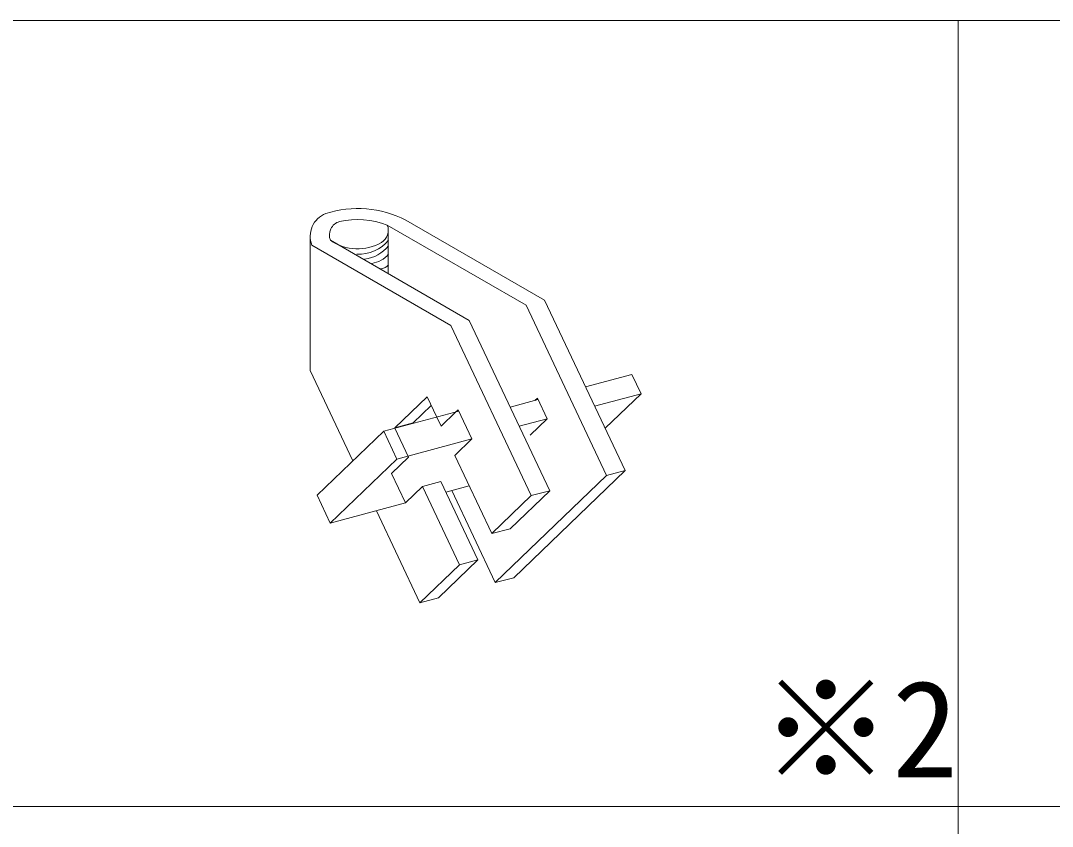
# Model space of a CAD drawing. Units: millimetres on the paper, enlarged 40 times, with parts at other scales. Extents: x -7800 to 7800, y -5578 to 5491.
# Drawn here: x -3825 to -3201, y 2493 to 2980 of the extents above; entities that cross this region are included whole.
import ezdxf
from ezdxf.enums import TextEntityAlignment as Align

# ---------------------------------------------------------------- set-up
doc = ezdxf.new("R2010")
doc.units = ezdxf.units.MM
doc.header["$LTSCALE"] = 40
doc.linetypes.add('DASHED1', pattern=[1.8, 1.2, -0.6])
for name, color, linetype, lineweight in [('1-6_文字', 7, 'Continuous', 18), ('1-7_金具', 7, 'Continuous', 18), ('F-2_太線１', 3, 'Continuous', 18), ('F-4_細線', 4, 'Continuous', 9)]:
    doc.layers.add(name, color=color, linetype=linetype, lineweight=lineweight)
doc.styles.add('ＭＳ ゴシック', font='')
doc.styles.get('ＭＳ ゴシック').set_extended_font_data('MS Gothic')

msp = doc.modelspace()

# ---------------------------------------------------------------- linework, layer by layer
at = {"layer": '1-7_金具', "color": 3}
for p, q in [((-3603.1, 2856.71), (-3519.18, 2808.26)), ((-3591.97, 2859.69), (-3508.05, 2811.24)), ((-3649.68, 2850.01), (-3649.68, 2768.79)), ((-3602.62, 2852.05), (-3602.62, 2827.37)), ((-3648.61, 2844.52), (-3564.69, 2796.07)), ((-3637.48, 2847.5), (-3553.57, 2799.05)), ((-3508.05, 2811.24), (-3459.47, 2708.39)), ((-3519.18, 2808.26), (-3470.6, 2705.41)), ((-3553.57, 2799.05), (-3504.98, 2696.2)), ((-3564.69, 2796.07), (-3516.11, 2693.22)), ((-3649.68, 2768.79), (-3623.89, 2714.19)), ((-3483.32, 2758.89), (-3455.3, 2766.39)), ((-3455.3, 2766.39), (-3449.84, 2754.82)), ((-3598.62, 2734.14), (-3579.04, 2752.98)), ((-3579.04, 2752.98), (-3573.23, 2740.68)), ((-3528.83, 2746.69), (-3511.94, 2751.22)), ((-3512.38, 2752.14), (-3513.88, 2750.7)), ((-3512.38, 2752.14), (-3506.48, 2739.64)), ((-3605.29, 2732.09), (-3559.93, 2744.25)), ((-3587.49, 2737.12), (-3576.53, 2747.67)), ((-3560.36, 2745.17), (-3561.86, 2743.73)), ((-3560.36, 2745.17), (-3551.99, 2727.45)), ((-3598.62, 2734.14), (-3587.49, 2737.12)), ((-3587.49, 2737.12), (-3587.38, 2736.89)), ((-3523.37, 2735.12), (-3506.48, 2739.64)), ((-3506.48, 2739.64), (-3516.78, 2729.73)), ((-3605.29, 2732.09), (-3645.47, 2693.42)), ((-3605.29, 2732.09), (-3597.35, 2715.29)), ((-3598.62, 2734.14), (-3598.51, 2733.91)), ((-3597.35, 2715.29), (-3551.99, 2727.45)), ((-3551.99, 2727.45), (-3562.29, 2717.53)), ((-3562.29, 2717.53), (-3539.96, 2670.26)), ((-3637.54, 2676.62), (-3597.35, 2715.29)), ((-3470.6, 2705.41), (-3537.89, 2640.66)), ((-3526.76, 2643.64), (-3459.47, 2708.39)), ((-3470.6, 2705.41), (-3459.47, 2708.39)), ((-3581.88, 2698.69), (-3570.75, 2701.67)), ((-3570.75, 2701.67), (-3548.42, 2654.4)), ((-3567.75, 2695.32), (-3553.59, 2699.12)), ((-3645.47, 2693.42), (-3637.54, 2676.62)), ((-3581.88, 2698.69), (-3592.18, 2688.78)), ((-3581.88, 2698.69), (-3559.55, 2651.42)), ((-3564.16, 2696.28), (-3537.89, 2640.66)), ((-3516.11, 2693.22), (-3539.96, 2670.26)), ((-3504.98, 2696.2), (-3528.84, 2673.24)), ((-3516.11, 2693.22), (-3504.98, 2696.2)), ((-3637.54, 2676.62), (-3592.18, 2688.78)), ((-3609.67, 2684.09), (-3583.4, 2628.47)), ((-3539.96, 2670.26), (-3528.84, 2673.24)), ((-3559.55, 2651.42), (-3583.4, 2628.47)), ((-3548.42, 2654.4), (-3572.27, 2631.45)), ((-3559.55, 2651.42), (-3548.42, 2654.4)), ((-3537.89, 2640.66), (-3526.76, 2643.64)), ((-3583.4, 2628.47), (-3572.27, 2631.45))]:
    msp.add_line(p, q, dxfattribs=at)
at = {"layer": '1-7_金具', "color": 3, "linetype": 'DASHED1'}
for p, q in [((-3561.86, 2743.73), (-3570.66, 2735.26)), ((-3573.23, 2740.68), (-3570.66, 2735.26)), ((-3598.51, 2733.91), (-3590.25, 2716.41)), ((-3590.25, 2716.41), (-3600.55, 2706.5)), ((-3600.55, 2706.5), (-3592.18, 2688.78))]:
    msp.add_line(p, q, dxfattribs=at)
at = {"layer": '1-7_金具', "color": 3}
msp.add_lwpolyline([(-3477.85, 2747.31), (-3449.84, 2754.82), (-3471.54, 2733.94)], dxfattribs=at)
for centre, radius, start, end in [((-3635.07, 2850.01), 14.61, 110.93832, 202.09152), ((-3620.87, 2803.94), 62.8, 62.60381, 108.02376), ((-3629.57, 2850.67), 8.53, 106.42973, 201.87248), ((-3621.13, 2809.34), 50.69, 69.15504, 102.35872), ((-3611.01, 2853.53), 8.53, 301.44835, 21.87248), ((-3621.04, 2871.04), 28.72, 235.07086, 300.29309), ((-3619.9, 2861.67), 22.51, 266.10938, 321.19324), ((-3619.96, 2858.86), 22.99, 277.82156, 320.24107), ((-3614.29, 2848.78), 15.31, 276.66081, 321.64674), ((-3607.2, 2836.35), 5.99, 270.41237, 323.3801)]:
    msp.add_arc(centre, radius, start, end, dxfattribs=at)
at = {"layer": 'F-2_太線１'}
for p, q in [((-7638.18, 2980.25), (-78.18, 2980.25)), ((-7638.18, 2505.35), (-1968.18, 2505.35))]:
    msp.add_line(p, q, dxfattribs=at)
at = {"layer": 'F-4_細線'}
msp.add_line((-3258.18, 2980.25), (-3258.18, 1900.25), dxfattribs=at)

# ---------------------------------------------------------------- texts
at = {"layer": '1-6_文字', "style": 'ＭＳ ゴシック'}
msp.add_text('※2', height=58.65, dxfattribs=at).set_placement((-3378.18, 2505.35), align=Align.BOTTOM_LEFT)

doc.saveas('drawing.dxf')
